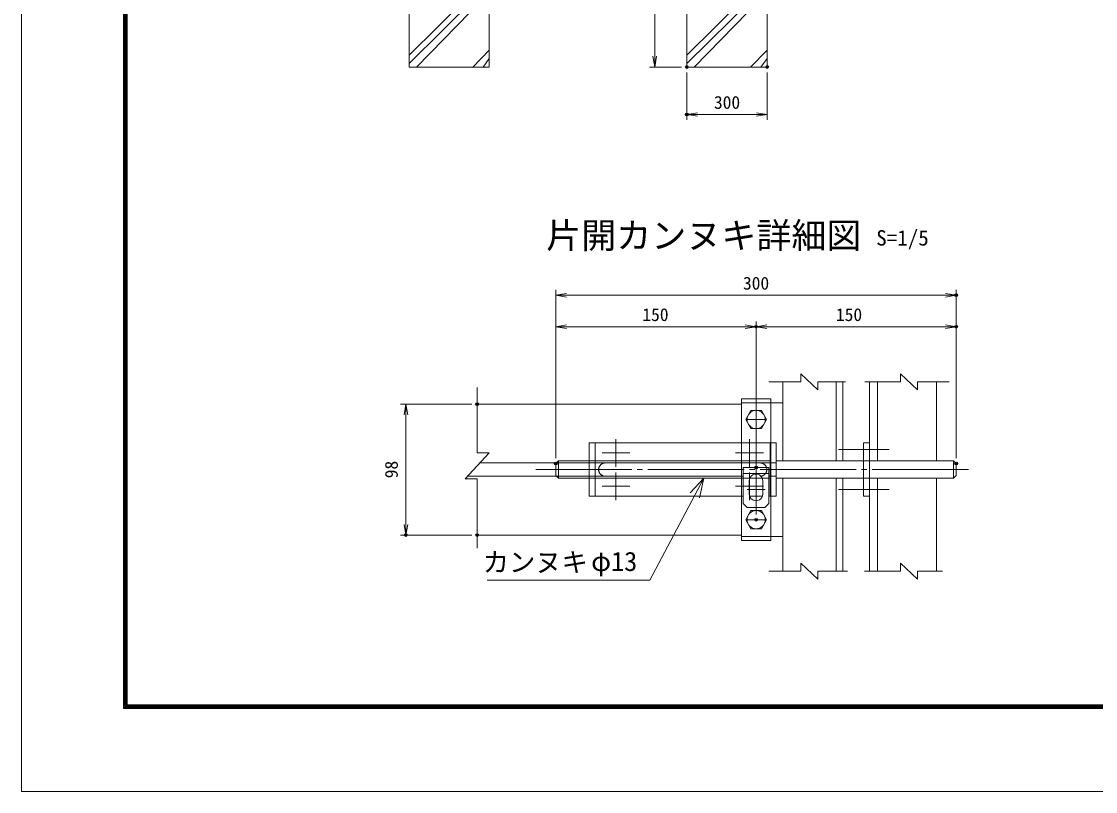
# Model space of a CAD drawing. Units: millimetres, scale not verified, with parts at other scales. Extents: x -5936 to 5936, y -4198 to 4198.
# Drawn here: x -5936 to -1914, y -4198 to -1315 of the extents above; entities that cross this region are included whole.
import ezdxf
from ezdxf.enums import TextEntityAlignment as Align

# ---------------------------------------------------------------- set-up
doc = ezdxf.new("R2010")
doc.units = ezdxf.units.MM
doc.header["$LTSCALE"] = 20
doc.header["$PDMODE"] = 32
doc.header["$PDSIZE"] = 10
doc.linetypes.add('LONG_CHAIN', pattern=[21, 18, -1, 1, -1])
doc.linetypes.add('LONG_DASHED2', pattern=[13, 12, -1])
for name, color, linetype, lineweight in [('0-0_D-STR3', 3, 'Continuous', 9), ('0-2_D-STR1', 1, 'Continuous', 9), ('0-5_D-STR-DIM', 7, 'Continuous', 9), ('0-6_D-STR4', 7, 'Continuous', 9), ('0-8_D-DCR-HCH', 7, 'Continuous', 9), ('0-9_D-STR-TXT', 7, 'Continuous', 9), ('0-A_D-TTL', 2, 'Continuous', 9), ('0-B_0', 7, 'Continuous', 9), ('0-D_1', 7, 'Continuous', 9)]:
    doc.layers.add(name, color=color, linetype=linetype, lineweight=lineweight)
doc.layers.add('0-7_D-TTL-TXT', color=7, linetype='Continuous')
doc.layers.add('0-C_Defpoints', color=7, linetype='Continuous')
doc.styles.add('ＭＳ ゴシック', font='')
doc.styles.get('ＭＳ ゴシック').set_extended_font_data('MS Gothic')

# ---------------------------------------------------------------- blocks, each defined once
blk = doc.blocks.new('_OPEN')
at = {"layer": '0-B_0'}
blk.add_line((-20, 3.333), (0, 0), dxfattribs=at)
blk.add_lwpolyline([(-20, -3.333), (0, 0), (-20, 0)], dxfattribs=at)
blk = doc.blocks.new('G26')
at = {"layer": '0-D_1'}
for q in [(65729.8, 14930.8), (65181.3, 14639.3), (68158.8, 9698.5)]:
    blk.add_line((64911.6, 15808.6), q, dxfattribs=at)

msp = doc.modelspace()

# ---------------------------------------------------------------- linework, layer by layer
at = {"layer": '0-0_D-STR3'}
for p, q in [((-3239.82, -2727.42), (-3129.82, -2727.42)), ((-3239.82, -2742.42), (-3239.82, -2727.42)), ((-3129.82, -2742.42), (-3129.82, -2727.42)), ((-3239.82, -2742.42), (-3239.82, -3242.42)), ((-3129.82, -2742.42), (-3129.82, -3242.42)), ((-3217.94, -2804.92), (-3151.7, -2804.92)), ((-3809.82, -2892.42), (-3109.82, -2892.42)), ((-3809.82, -3092.42), (-3809.82, -2892.42)), ((-3787.32, -2892.42), (-3787.32, -3092.42)), ((-3132.32, -2892.42), (-3132.32, -3092.42)), ((-3109.82, -3092.42), (-3109.82, -2892.42)), ((-2782.32, -3092.42), (-2782.32, -2892.42)), ((-2782.32, -2892.42), (-2759.82, -2892.42)), ((-2759.82, -3092.42), (-2759.82, -2892.42)), ((-3925.39, -2959.92), (-3935.39, -2969.92)), ((-3935.39, -2969.92), (-3935.39, -3014.92)), ((-3109.82, -2967.42), (-3932.89, -2967.42)), ((-3452.48, -2959.92), (-3925.39, -2959.92)), ((-3925.39, -2959.92), (-3925.39, -3024.92)), ((-3132.32, -2959.92), (-3787.32, -2959.92)), ((-2754.82, -2959.92), (-3109.82, -2959.92)), ((-2445.39, -2959.92), (-2757.32, -2959.92)), ((-2445.39, -3024.92), (-2445.39, -2959.92)), ((-2435.39, -2969.92), (-2445.39, -2959.92)), ((-3935.39, -3014.92), (-3925.39, -3024.92)), ((-3232.89, -3119.19), (-3232.89, -2984.19)), ((-3232.89, -2984.19), (-3137.89, -2984.19)), ((-3137.89, -2984.19), (-3137.89, -3119.19)), ((-3232.89, -3017.42), (-3932.89, -3017.42)), ((-3452.48, -3024.92), (-3925.39, -3024.92)), ((-3590.22, -3024.92), (-3787.32, -3024.92)), ((-3132.32, -3024.92), (-3495.22, -3024.92)), ((-3210.39, -3034.19), (-3210.39, -3084.19)), ((-3209.82, -3092.42), (-3209.82, -3042.42)), ((-3162.17, -3024.92), (-3208.6, -3024.92)), ((-3160.39, -3034.19), (-3160.39, -3084.19)), ((-2754.82, -3024.92), (-3109.82, -3024.92)), ((-2445.39, -3024.92), (-2757.32, -3024.92)), ((-3809.82, -3092.42), (-3232.89, -3092.42)), ((-3208.99, -3092.42), (-3161.78, -3092.42)), ((-3137.89, -3092.42), (-3109.82, -3092.42)), ((-2782.32, -3092.42), (-2759.82, -3092.42)), ((-3217.89, -3134.19), (-3232.89, -3119.19)), ((-3152.89, -3134.19), (-3217.89, -3134.19)), ((-3137.89, -3119.19), (-3152.89, -3134.19)), ((-3217.94, -3179.92), (-3151.7, -3179.92)), ((-3239.82, -3242.42), (-3239.82, -3257.42)), ((-3129.82, -3257.42), (-3239.82, -3257.42)), ((-3129.82, -3242.42), (-3129.82, -3257.42))]:
    msp.add_line(p, q, dxfattribs=at)
at = {"layer": '0-0_D-STR3', "linetype": 'LONG_DASHED2'}
for p, q in [((-3709.82, -2981.9), (-3709.82, -2877.94)), ((-3209.82, -2981.9), (-3209.82, -2877.94)), ((-3761.8, -2929.92), (-3657.86, -2929.92)), ((-3157.84, -2929.92), (-3261.78, -2929.92)), ((-3709.82, -3002.94), (-3709.82, -3106.9)), ((-3137.89, -3006.69), (-3232.89, -3006.69)), ((-3209.82, -3002.94), (-3209.82, -3106.9)), ((-3761.8, -3054.92), (-3657.86, -3054.92)), ((-3157.84, -3054.92), (-3261.78, -3054.92)), ((-3109.82, -3017.42), (-3137.89, -3017.42)), ((-3239.82, -3242.42), (-3129.82, -3242.42))]:
    msp.add_line(p, q, dxfattribs=at)
at = {"layer": '0-0_D-STR3', "linetype": 'LONG_CHAIN'}
for p, q in [((-2687.23, -2917.42), (-2876.17, -2917.42)), ((-4010.19, -2992.42), (-2370.96, -2992.42)), ((-3218.51, -3067.42), (-3151.13, -3067.42)), ((-2687.23, -3067.42), (-2876.17, -3067.42))]:
    msp.add_line(p, q, dxfattribs=at)
at = {"layer": '0-0_D-STR3'}
for points in [[(-3224.02, -2804.92), (-3204.42, -2770.97), (-3165.22, -2770.97), (-3145.62, -2804.92), (-3165.22, -2838.87), (-3204.42, -2838.87)], [(-3224.02, -3179.92), (-3204.42, -3213.87), (-3165.22, -3213.87), (-3145.62, -3179.92), (-3165.22, -3145.97), (-3204.42, -3145.97)]]:
    msp.add_lwpolyline(points, close=True, dxfattribs=at)
msp.add_lwpolyline([(-2435.39, -2969.92), (-2435.39, -3014.92), (-2445.39, -3024.92)], dxfattribs=at)
for centre in [(-3184.82, -2804.92), (-3184.82, -3179.92)]:
    msp.add_circle(centre, 34, dxfattribs=at)
at = {"layer": '0-0_D-STR3', "linetype": 'LONG_DASHED2'}
for centre, start, end in [((-3749.82, -2992.42), 89.99998, 269.99929), ((-3169.82, -2992.42), 270.00068, 89.99999)]:
    msp.add_arc(centre, 25, start, end, dxfattribs=at)
at = {"layer": '0-0_D-STR3'}
for centre, start, end in [((-3185.39, -3034.19), 0.00001, 180.00001), ((-3185.39, -3084.19), 180, 0.00001)]:
    msp.add_arc(centre, 25, start, end, dxfattribs=at)
at = {"layer": '0-2_D-STR1'}
for p, q in [((-2953.48, -2694), (-3018.1, -2634)), ((-3018.1, -2664), (-3018.1, -2634)), ((-2644.88, -2664), (-2644.88, -2634)), ((-2580.26, -2694), (-2644.88, -2634)), ((-4229.22, -2929.77), (-4229.22, -2684.51)), ((-3018.1, -2664), (-3137.31, -2664)), ((-3084.82, -2664), (-3084.82, -2959.92)), ((-2850.32, -2664), (-2953.48, -2664)), ((-2953.48, -2664), (-2953.48, -2694)), ((-2884.82, -2664), (-2884.82, -2959.92)), ((-2859.82, -2664), (-2859.82, -2959.92)), ((-2644.88, -2664), (-2777.96, -2664)), ((-2759.82, -2664), (-2759.82, -2959.92)), ((-2729.82, -2664), (-2729.82, -2959.92)), ((-2462.28, -2664), (-2580.26, -2664)), ((-2580.26, -2664), (-2580.26, -2694)), ((-2509.82, -2664), (-2509.82, -2959.92)), ((-3239.82, -2747.42), (-4229.22, -2747.42)), ((-3084.82, -2742.42), (-3129.82, -2742.42)), ((-4274.22, -3026.7), (-4184.22, -2929.77)), ((-4229.22, -2929.77), (-4184.22, -2929.77)), ((-3932.89, -2967.42), (-4219.17, -2967.42)), ((-4229.22, -3026.7), (-4274.22, -3026.7)), ((-3932.89, -3017.42), (-4265.6, -3017.42)), ((-4229.22, -3286.38), (-4229.22, -3026.7)), ((-3084.82, -3024.92), (-3084.82, -3372.32)), ((-2884.82, -3024.92), (-2884.82, -3372.32)), ((-2859.82, -3024.92), (-2859.82, -3372.32)), ((-2759.82, -3024.92), (-2759.82, -3372.32)), ((-2729.82, -3024.92), (-2729.82, -3372.32)), ((-2509.82, -3024.92), (-2509.82, -3372.32)), ((-3239.82, -3237.42), (-4229.22, -3237.42)), ((-3084.82, -3242.42), (-3129.82, -3242.42)), ((-3018.1, -3372.32), (-3137.31, -3372.32)), ((-3018.1, -3372.32), (-3018.1, -3342.32)), ((-2843.31, -3372.32), (-2953.48, -3372.32)), ((-2644.88, -3372.32), (-2778.69, -3372.32)), ((-2644.88, -3372.32), (-2644.88, -3342.32)), ((-2487.28, -3372.32), (-2580.26, -3372.32))]:
    msp.add_line(p, q, dxfattribs=at)
at = {"layer": '0-2_D-STR1', "linetype": 'LONG_DASHED2'}
msp.add_line((-3239.82, -2742.42), (-3129.82, -2742.42), dxfattribs=at)
at = {"layer": '0-2_D-STR1'}
for points in [[(-2953.48, -3372.32), (-2953.48, -3402.32), (-3018.1, -3342.32)], [(-2580.26, -3372.32), (-2580.26, -3402.32), (-2644.88, -3342.32)]]:
    msp.add_lwpolyline(points, dxfattribs=at)
at = {"layer": '0-5_D-STR-DIM'}
for p, q in [((-3935.39, -2949.92), (-3935.39, -2319.72)), ((-2435.39, -2949.92), (-2435.39, -2319.72)), ((-3895.39, -2339.72), (-2475.39, -2339.72)), ((-3935.39, -2949.92), (-3935.39, -2437.42)), ((-3185.39, -2964.19), (-3185.39, -2437.42)), ((-3184.82, -3159.92), (-3184.82, -2437.42)), ((-2435.39, -2949.92), (-2435.39, -2437.42)), ((-3895.39, -2457.42), (-3225.39, -2457.42)), ((-3144.82, -2457.42), (-2475.39, -2457.42)), ((-4249.22, -2747.42), (-4516.42, -2747.42)), ((-4496.42, -2787.42), (-4496.42, -3197.42)), ((-4249.22, -3237.42), (-4516.42, -3237.42))]:
    msp.add_line(p, q, dxfattribs=at)
at = {"layer": '0-6_D-STR4'}
for p, q in [((-4484.03, -885.16), (-4484.03, -1485.16)), ((-4184.03, -885.16), (-4184.03, -1485.16)), ((-3444.03, -885.16), (-3444.03, -1485.16)), ((-3144.03, -885.16), (-3144.03, -1485.16)), ((-4484.03, -1485.16), (-4184.03, -1485.16)), ((-3144.03, -1485.16), (-3444.03, -1485.16))]:
    msp.add_line(p, q, dxfattribs=at)
at = {"layer": '0-8_D-DCR-HCH'}
for p, q in [((-4184.03, -1143.57), (-4484.03, -1440.55)), ((-3144.03, -1143.57), (-3444.03, -1440.55)), ((-4184.03, -1174.77), (-4484.03, -1471.74)), ((-4184.03, -1205.96), (-4456.89, -1485.16)), ((-3144.03, -1174.77), (-3444.03, -1471.74)), ((-3144.03, -1205.96), (-3416.89, -1485.16)), ((-4184.03, -1421.83), (-4246.01, -1485.16)), ((-3144.03, -1421.83), (-3206.01, -1485.16)), ((-4184.03, -1453.02), (-4207.33, -1485.16)), ((-3144.03, -1453.02), (-3167.33, -1485.16))]:
    msp.add_line(p, q, dxfattribs=at)
at = {"layer": '0-9_D-STR-TXT'}
msp.add_line((-3583.49, -3406.8), (-4192.35, -3406.8), dxfattribs=at)
at = {"layer": '0-A_D-TTL'}
for points in [[(-5936, 4197.63), (5936, 4197.63), (5936, -4197.57), (-5936, -4197.57)], [(-5554.4, 3886.69), (5554.4, 3886.69), (5554.4, -3886.64), (-5554.4, -3886.64)], [(-5550.87, 3883.16), (5550.86, 3883.16), (5550.86, -3883.11), (-5550.87, -3883.11)], [(-5547.34, 3879.63), (5547.33, 3879.63), (5547.33, -3879.57), (-5547.34, -3879.57)], [(-5543.8, 3876.09), (5543.8, 3876.09), (5543.8, -3876.04), (-5543.8, -3876.04)], [(-5540.27, 3872.56), (5540.26, 3872.56), (5540.26, -3872.51), (-5540.27, -3872.51)]]:
    msp.add_lwpolyline(points, close=True, dxfattribs=at)
at = {"layer": '0-B_0'}
for p, q in [((-3564.73, -1445.16), (-3564.73, -925.16)), ((-3464.03, -1485.16), (-3584.73, -1485.16)), ((-3444.03, -1505.16), (-3444.03, -1682.89)), ((-3144.03, -1505.16), (-3144.03, -1682.89)), ((-3184.03, -1662.89), (-3404.03, -1662.89))]:
    msp.add_line(p, q, dxfattribs=at)
at = {"layer": '0-C_Defpoints'}
for p in [(-3444.03, -1485.16), (-3144.03, -1485.16), (-3444.03, -1662.89), (-2435.39, -2339.72), (-3185.39, -2457.42), (-2435.39, -2457.42), (-4229.22, -2747.42), (-3935.39, -2969.92), (-2435.39, -2969.92), (-3185.39, -2984.19), (-3184.82, -3179.92), (-4496.42, -3237.42), (-4229.22, -3237.42)]:
    msp.add_point(p, dxfattribs=at)

# ---------------------------------------------------------------- block references
at = {"layer": '0-0_D-STR3', "xscale": -0.0625, "yscale": 0.0625}
msp.add_blockref('G26', (676.44, -4012.96), dxfattribs=at)
at = {"layer": '0-5_D-STR-DIM', "xscale": 2, "yscale": 2}
for p, rotation in [((-3935.39, -2339.72), 180), ((-3935.39, -2457.42), 180), ((-3184.82, -2457.42), 180), ((-4496.42, -2747.42), 90), ((-4496.42, -3237.42), 270)]:
    msp.add_blockref('_OPEN', p, dxfattribs=dict(at, rotation=rotation))
for p in [(-2435.39, -2339.72), (-3185.39, -2457.42), (-2435.39, -2457.42)]:
    msp.add_blockref('_OPEN', p, dxfattribs=at)
at = {"layer": '0-B_0', "xscale": 2, "yscale": 2}
for p, rotation in [((-3564.73, -1485.16), 270), ((-3444.03, -1662.89), 180)]:
    msp.add_blockref('_OPEN', p, dxfattribs=dict(at, rotation=rotation))
msp.add_blockref('_OPEN', (-3144.03, -1662.89), dxfattribs=at)

# ---------------------------------------------------------------- texts
at = {"layer": '0-5_D-STR-DIM', "style": 'ＭＳ ゴシック'}
for s, p in [('300', (-3234.26, -2332.98)), ('150', (-3611.04, -2450.67)), ('150', (-2886.04, -2450.67))]:
    msp.add_text(s, height=48.09, dxfattribs=at).set_placement(p, align=Align.BOTTOM_LEFT)
msp.add_text('98', height=48.09, rotation=90, dxfattribs=at).set_placement((-4512.36, -3024.92), align=Align.BOTTOM_LEFT)
at = {"layer": '0-7_D-TTL-TXT', "style": 'ＭＳ ゴシック'}
for s, height, p in [('片開カンヌキ詳細図', 96.19, (-3971.26, -2192.9)), ('S=1/5', 57.77, (-2735, -2171.07))]:
    msp.add_text(s, height=height, dxfattribs=at).set_placement(p, align=Align.BOTTOM_LEFT)
at = {"layer": '0-9_D-STR-TXT', "style": 'ＭＳ ゴシック'}
for s, p in [('カンヌキ', (-4208.72, -3396.73)), ('φ13', (-3802.74, -3393.71))]:
    msp.add_text(s, height=72.14, dxfattribs=at).set_placement(p, align=Align.BOTTOM_LEFT)
at = {"layer": '0-B_0', "style": 'ＭＳ ゴシック'}
msp.add_text('300', height=48.09, dxfattribs=at).set_placement((-3342.9, -1656.14), align=Align.BOTTOM_LEFT)

doc.saveas('drawing.dxf')
